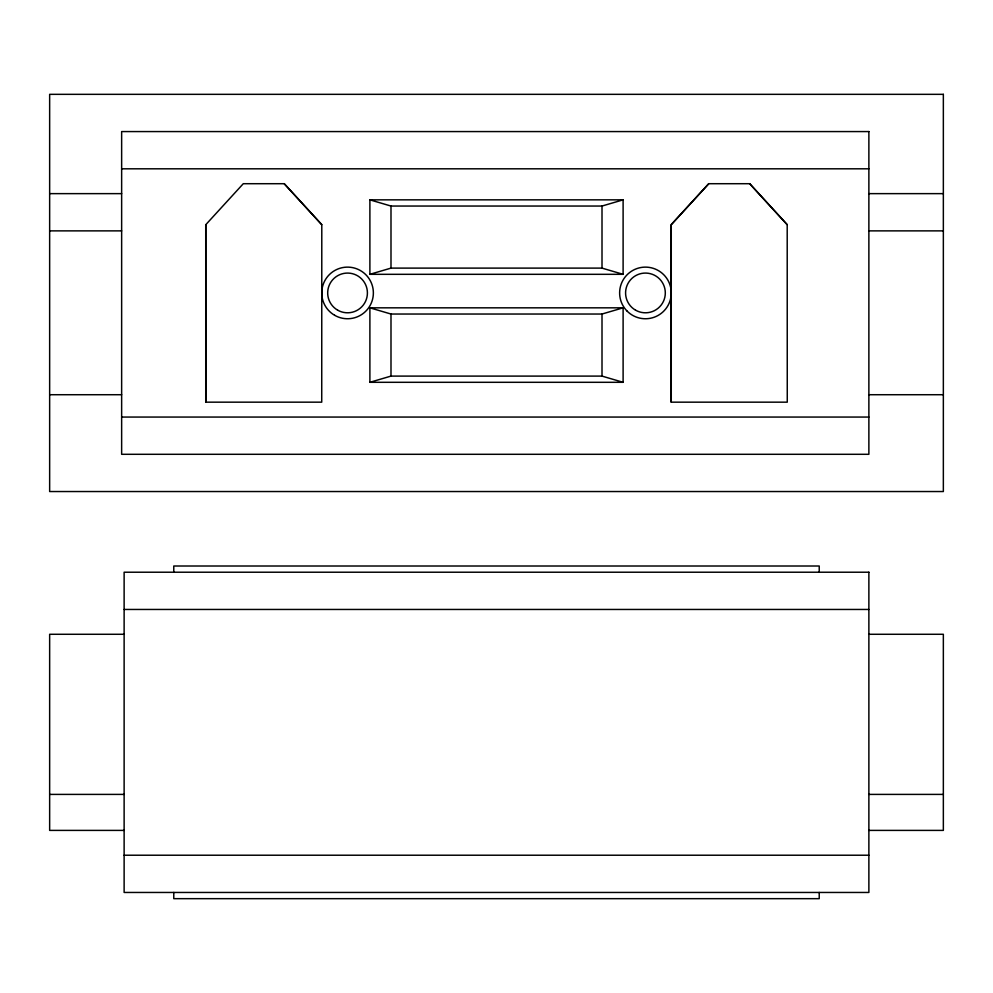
<?xml version="1.0" encoding="UTF-8"?>
<svg xmlns="http://www.w3.org/2000/svg" width="993" height="993" viewBox="0 0 993 993"><rect width="100%" height="100%" fill="white"/><g stroke="black" fill="none" stroke-linecap="round" stroke-linejoin="round"><path stroke-width="1.49" d="M205.799 224.666L243.285 183.705L284.246 183.705L321.794 224.666L321.732 402.165L205.737 402.165L205.737 224.666L205.799 402.165M708.754 183.705L671.206 224.666L671.206 402.165L787.263 402.165L787.201 224.666L749.715 183.705L708.754 183.705L671.268 224.666L671.268 402.165M369.892 274.316L390.994 268.11L602.006 268.11L623.107 274.316L623.107 199.841L369.892 199.841L369.892 274.316L623.107 274.316M369.892 199.841L390.994 206.047L602.006 206.047L623.107 199.841M369.892 382.305L390.994 376.099L602.006 376.099L623.107 382.305L623.107 307.83L369.892 307.83L369.892 382.305L623.107 382.305M369.892 307.83L390.994 314.036L602.006 314.036L623.107 307.83M121.642 168.81L868.875 168.81M49.65 193.635L121.642 193.635M868.875 193.635L943.35 193.635M321.732 224.666L284.221 183.705M787.201 224.666L749.69 183.705M49.65 230.873L121.642 230.873M868.875 230.873L943.35 230.873M49.65 394.717L121.642 394.717M868.875 394.717L943.35 394.717M121.642 417.06L868.875 417.06M124.125 609.454L868.875 609.454M124.125 634.279L49.65 634.279L49.65 830.396L124.125 830.396M868.875 634.279L943.35 634.279L943.35 830.396L868.875 830.396M49.65 794.4L124.125 794.4M868.875 794.4L943.35 794.4M124.125 855.221L868.875 855.221M819.225 572.216L819.225 566.01L173.775 566.01L173.775 572.216M819.225 892.459L819.225 898.665L173.775 898.665L173.775 892.459M602.006 206.047L602.006 268.11M602.006 314.036L602.006 376.099M390.994 206.047L390.994 268.11M390.994 314.036L390.994 376.099M943.35 94.335L49.65 94.335L49.65 491.535L943.35 491.535L943.35 94.335M868.875 131.572L121.642 131.572L121.642 454.298L868.875 454.298L868.875 131.572M868.875 572.216L124.125 572.216L124.125 892.459L868.875 892.459L868.875 572.216M334.641 315.29A25.818 25.818 0 0 0 373.368 292.935A25.818 25.818 0 0 0 334.641 270.58A25.818 25.818 0 0 0 334.641 315.29M627.191 311.194A25.818 25.818 0 0 0 670.387 299.613A25.818 25.818 0 0 0 638.772 267.998A25.818 25.818 0 0 0 627.191 311.194M337.62 310.139A19.86 19.86 0 0 0 367.41 292.935A19.86 19.86 0 0 0 337.62 275.731A19.86 19.86 0 0 0 337.62 310.139M635.52 310.139A19.86 19.86 0 0 0 665.31 292.935A19.86 19.86 0 0 0 635.52 275.731A19.86 19.86 0 0 0 635.52 310.139"/></g></svg>
